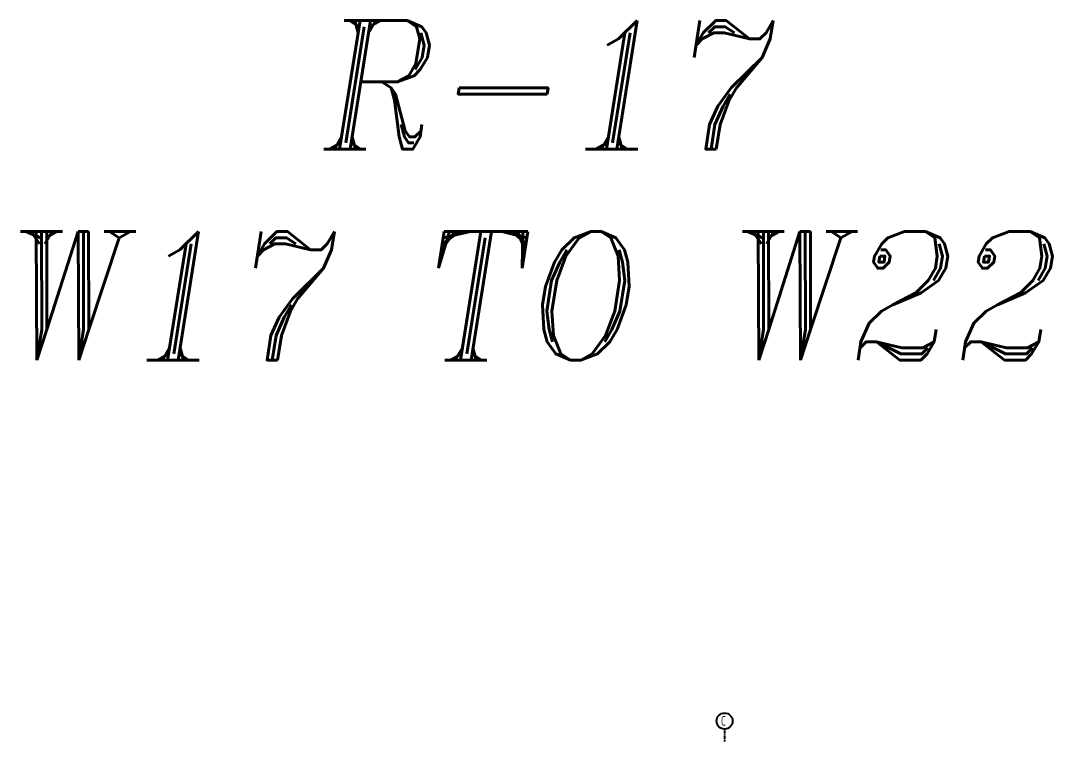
# Model space of a CAD drawing. Header units: inches. Extents: x -3675 to 26577, y -2273 to 5046.
# Drawn here: x 23364 to 24809, y 1351 to 2361 of the extents above; entities that cross this region are included whole.
import ezdxf
from ezdxf.enums import TextEntityAlignment as Align

# ---------------------------------------------------------------- set-up
doc = ezdxf.new("R2010")
doc.units = ezdxf.units.IN
doc.header["$MEASUREMENT"] = 0
doc.linetypes.add('PHANTOM', pattern=[2.5, 1.25, -0.25, 0.25, -0.25, 0.25, -0.25])
for name, color, linetype in [('0-50', 10, 'CONTINUOUS'), ('BAR-LBL', 2, 'CONTINUOUS'), ('GRID', 8, 'PHANTOM')]:
    doc.layers.add(name, color=color, linetype=linetype)
doc.styles.add('AR', font='ARCHQUIK.shx', dxfattribs={"width": 0.8})
doc.styles.add('ROMANT', font='romant')

msp = doc.modelspace()

# ---------------------------------------------------------------- linework, layer by layer
at = {"layer": '0-50'}
msp.add_circle((24350.25991, 1379.50588), 11.25, dxfattribs=at)
at = {"layer": 'GRID', "lineweight": -3}
msp.add_lwpolyline([(24350.25991, 1368.25588), (24350.25991, 1351.01495)], dxfattribs=at)

# ---------------------------------------------------------------- texts
at = {"layer": '0-50', "style": 'AR', "width": 0.8}
msp.add_text('C', height=13.5, dxfattribs=at).set_placement((24345.27338, 1373.01943))
at = {"layer": 'BAR-LBL', "style": 'ROMANT', "oblique": 9, "width": 0.95}
for s, p in [('R-17', (24092.9977, 2180.9685)), ('W17 TO W22', (24068.18527, 1885.39263))]:
    msp.add_text(s, height=180, dxfattribs=at).set_placement(p, align=Align.CENTER)

doc.saveas('drawing.dxf')
